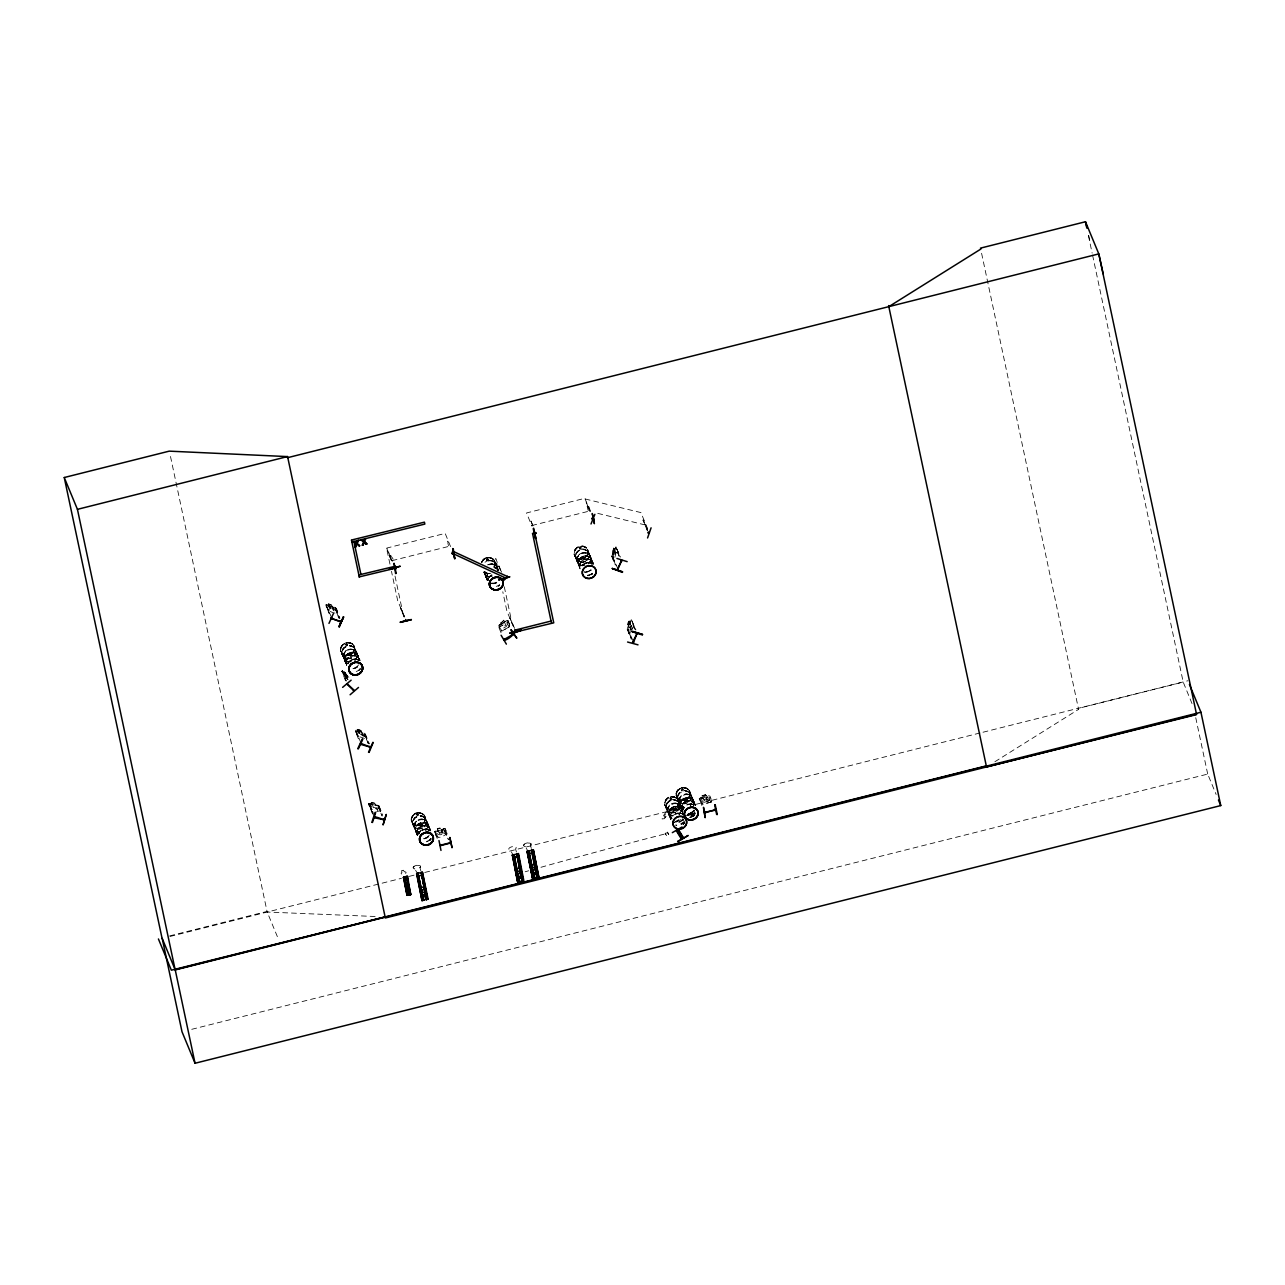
<?xml version="1.0" encoding="UTF-8"?>
<svg xmlns="http://www.w3.org/2000/svg" width="1285" height="1285" viewBox="0 0 1285 1285"><rect width="100%" height="100%" fill="white"/><g stroke="black" fill="none" stroke-linecap="round" stroke-linejoin="round"><path stroke-width="0.75" stroke-dasharray="5 3.75" d="M630.148 629.843L630.292 626.711L632.14 625.458L630.437 625.731L630.63 621.956L629.987 626.068L628.236 627.385L629.843 627.048M613.507 560.726L611.933 554.959L615.917 546.928L619.354 555.216M665.148 833.306L667.782 832.664L668.714 834.495L666.529 835.732L665.212 833.306L666.546 835.684M667.333 832.07L668.088 833.387M668.714 834.495L668.088 833.547M509.037 626.759L509.663 624.687L509.101 626.855L501.68 631.208L500.042 630.228M342.228 653.663C347.882 659.59 358.965 650.612 352.941 644.299C347.303 638.34 336.172 647.319 342.212 653.647M341.794 652.121L343.015 648.813M343.24 655.591L343.657 653.808M345.617 644.588L346.773 643.592M347.127 645.022C348.331 642.998 345.874 646.757 346.002 644.09M344.926 657.085L345.296 662.209C342.147 656.201 350.098 649.584 355.64 653.198L353.937 652.394M345.89 662.016L346.324 660.249M348.572 654.884L348.813 653.776M348.669 654.434L349.263 654.418M350.211 654.932L351.158 653.728M355.543 653.904L355.913 652.234L353.536 656.78M348.058 661.968A7.148 6.377 -22.5 0 1 344.203 652.989A7.148 6.377 -22.5 0 1 354.805 650.338A7.148 6.377 -22.5 0 1 354.965 660.233L357.037 657.31L357.31 653.872M356.989 657.374L357.407 655.591M358.387 660.538L358.595 657.004M412.951 820.472C411.2 824.552 414.878 829.114 419.167 828.857M417.368 815.718L416.581 814.208L417.4 815.349M413.979 825.725L416.42 821.083M418.01 814.722L417.497 815.156M418.075 814.883L416.742 814.031M415.344 829.066L415.665 827.219M418.332 815.204L418.316 814.208M430.427 830.158A7.051 6.28 -22.5 0 0 421.416 825.982A7.148 6.377 -22.5 0 0 417.352 835.379L417.015 830.463L419.087 827.508M416.661 832.166L417.063 830.383M418.91 824.488L419.97 824.087M419.81 824.504L419.183 824.874M420.58 825.131L420.87 823.926L422.363 823.926M420.516 824.585L422.171 824.793M421.095 825.179L420.854 824.328M424.275 826.914L426.716 822.255M427.728 827.524L427.455 822.4L424.901 819.942M486.646 559.264L486.967 560.115M488.027 559.409L486.597 559.778M485.248 573.913L485.553 572.082M486.533 559.601L487.256 560.565L488.316 559.505M429.062 830.528L429.431 828.841L429.126 830.672A7.068 6.296 -22.5 0 0 421.143 822.898A7.068 6.296 -22.5 0 0 417.191 833.66M486.533 577.013L487.77 573.704A7.148 6.377 -22.5 0 0 487.256 580.226L486.646 578.764M487.979 580.483L488.396 578.7A7.051 6.28 -22.5 0 0 488.027 580.258M494.902 565.609L494.066 567.183C499.993 558.589 484.188 553.16 481.522 562.3L482.373 560.742M575.294 555.65L577.736 551.008A7.148 6.377 -22.5 0 1 589.269 553.835A7.148 6.377 -22.5 0 1 580.049 561.85A7.148 6.377 -22.5 0 1 577.736 551.024M576.74 559.136L577.158 557.353M580.418 548.502C581.993 546.494 579.583 550.333 579.423 547.796M579.407 565.561L581.848 560.902M582.667 558.284L581.671 557.883L582.619 557.401M582.362 558.316L582.314 557.401M584.803 557.385L584.033 558.654L583.615 557.529M590.49 560.919C592.257 556.839 588.562 552.293 584.289 552.534M592.208 562.236L591.871 564.067L591.518 558.959M665.887 806.209L666.305 804.426M667.317 809.678L667.734 807.912M671.413 798.836L670.079 798.981M669.983 816.12L672.424 811.461M672.296 808.731L673.308 808.04M676.038 794.082C676.36 785.89 690.639 785.183 690.19 793.985C689.884 802.177 675.589 802.884 676.038 794.082L676.167 795.768M674.256 808.442L673.918 809.1M677.323 797.182L679.765 792.524A7.051 6.28 -22.5 0 1 691.121 795.174A7.051 6.28 -22.5 0 1 682.03 803.093A7.051 6.28 -22.5 0 1 679.749 792.395M677.757 795.399L678.03 800.507L680.584 802.964M674.513 809.132C672.81 809.004 677.388 808.715 674.448 808.169M675.894 808.843L675.107 808.008M679.139 798.965L678.769 800.651L681.211 795.993L680.006 797.359M681.259 789.359L681.885 790.612M681.949 790.082L682.592 788.878M680.456 802.145L679.636 807.992L677.613 810.867M683.106 789.118L681.885 790.484M679.62 807.992L679.363 802.884M683.732 799.35L684.873 799.543L683.925 798.997M685.965 800.089L685.274 799.816M682.785 812.795L682.447 814.626A7.068 6.296 -22.5 0 0 682.737 812.971A7.051 6.28 -22.5 0 1 682.303 814.529M686.64 798.868L686.768 799.88M687.025 799.399L686.945 799.045M691.507 797.182L689.065 801.84M692.535 802.434L692.952 800.651M693.868 805.454L694.237 803.751M627.739 623.996L628.429 625.634C623.916 637.312 632.975 614.166 629.811 622.599C629.538 618.197 626.486 624.349 628.493 625.586L627.883 627.658L629.088 630.549M446.361 835.009C449.67 830.897 439.084 841.097 436.386 835.748M711.023 802.097L711.585 800.186M711.135 802.113L702.686 804.121L700.935 802.868L702.718 804.233L711.135 802.113L711.729 800.266M372.634 814.096L369.02 804.747L372.971 812.136M374.337 816.087L369.984 804.94M378.368 807.06L379.444 806.916L378.368 807.06L382.095 816.055M377.581 805.245L379.043 806.048L368.618 803.719L372.746 813.742M369.502 803.398L371.975 804.089L371.236 802.354L374.594 803.237M372.088 809.727L370.337 807.879L372.056 809.646M372.007 803.992L370.482 804.137L371.686 807.028L377.196 809.325L378.416 808.458L377.228 805.566L375.365 804.651M589.301 510.354L587.984 506.547L590.377 510.241M590.249 510.595L588.932 506.788M647.319 530.753L643.126 520.007L647.544 529.259M380.103 811.429C382.753 809.181 375.927 813.357 373.662 810.112M401.723 874.009A2.506 1.124 -11.3 0 1 402.012 872.37L401.562 870.796M616.029 546.96L614.359 549.771L613.636 548.02L612.335 551.265M618.117 569.384L612.543 556.678L615.483 564.87M618.968 556.084L616.382 548.004L620.462 557.128M612.511 557.674L612.897 556.79M619.322 556.196L616.736 548.117M614.856 557.369L616.366 551.538L615.178 548.647L614.246 549.739M632.83 640.412L627.996 629.505L630.935 637.697M634.421 628.911L631.835 620.832L635.914 629.939M627.963 630.501L628.349 629.618M634.774 629.024L632.188 620.944M630.309 630.196L631.835 624.365L630.63 621.474L629.714 622.55L629.072 621.008M630.598 632.557L633.216 623.948M632.027 629.586L633.248 626.55M329.024 613.347L326.197 605.813L330.1 613.33M326.759 604.592L335.931 608.126C341.007 615.29 334.02 613.571 329.265 610.937L327.643 608.945L329.265 610.937M327.113 606.118L326.037 606.151M328.976 605.46L327.707 605.396L331.08 610.086M335.353 610.439L331.642 604.93L328.382 603.805L329.105 605.54M334.534 607.179L335.931 608.126M338.822 618.165L335.24 608.833L339.738 618.471M358.387 738.843L355.56 731.31L359.463 738.811M356.106 730.073L363.88 732.675L366.964 737.879L366.45 739.036L358.611 736.417L356.989 734.426L358.66 736.321M360.796 742.746L356.475 731.615M358.515 730.924L357.053 730.892L360.442 735.582L364.715 735.936L360.989 730.41L357.744 729.286L358.467 731.036M361.727 731.952L357.696 729.398M368.169 743.662L364.603 734.313L369.084 743.967M365.229 733.719L369.245 743.629M340.894 647.335L341.73 645.761M347.592 645.07L347.576 644.058M343.609 653.888L345.665 650.933M346.275 660.313L348.331 657.374M354.258 650.612L350.66 654.595M486.742 559.891L487.417 558.573M412.453 815.879C407.056 823.428 420.002 829.708 424.195 822.352C429.608 814.802 416.645 808.522 412.453 815.863M412.919 820.553L414.975 817.597M418.364 814.899L417.095 815.573M415.714 827.363C417.159 822.4 424.13 820.858 427.776 824.328M422.476 824.809L421.191 825.468M430.298 830.785A7.051 6.28 -22.5 0 0 418.492 833.74L419.312 832.327M425.48 825.564L426.315 823.958M427.776 827.444L425.721 830.383A7.051 6.28 -22.5 0 0 425.56 820.746A7.051 6.28 -22.5 0 0 415.119 823.364A7.051 6.28 -22.5 0 0 418.91 832.23M579.519 547.635L579.84 549.08M580.113 549L581.125 548.309M577.11 557.433L579.182 554.477M579.246 559.039L578.218 564.147M578.475 560.774C580.033 555.875 586.892 554.124 590.538 557.738M582.812 557.594L581.944 558.268M590.538 560.838L588.482 563.794A7.148 6.377 -22.5 0 0 588.305 553.867A7.148 6.377 -22.5 0 0 577.72 556.534A7.148 6.377 -22.5 0 0 581.559 565.512M666.256 804.506L667.108 802.9M670.433 799.527L671.75 798.387M667.702 807.976L669.758 805.036M669.838 809.598L668.634 812.875L669.389 816.296M673.356 808.715L672.328 808.65M677.532 806.305C682.929 798.756 669.983 792.476 665.791 799.816C660.378 807.382 673.34 813.662 677.532 806.305M680.52 802.29C681.757 798.001 687.443 796.138 691.185 798.226M685.323 799.302L685.515 799.399M681.114 811.397L679.058 814.353A7.148 6.377 -22.5 0 0 678.882 804.426A7.148 6.377 -22.5 0 0 668.296 807.092A7.148 6.377 -22.5 0 0 672.135 816.071M684.102 807.253L683.251 808.859A7.148 6.377 -22.5 0 1 684.166 807.462M692.567 802.37L690.511 805.309M501.054 632.718L498.259 625.988L499.126 624.863L507.88 620.43L510.466 626.952M498.323 626.084L501.423 623.659L500.732 622.02M342.999 648.829L344.235 647.463M345.81 655.639L348.588 653.23L352.17 652.33M351.431 655.093L351.174 653.969M349.777 660.843L347.721 663.799A7.148 6.377 -22.5 0 1 359.704 660.779M359.077 670.16L360.298 668.794A7.148 6.377 -22.5 0 1 359.061 670.144A7.035 6.28 -22.5 0 0 360.282 668.939M486.774 558.927L486.373 560.083M489.216 577.19L490.42 575.841L489.183 577.19A7.148 6.377 -22.5 0 1 491.962 574.813M579.31 547.635L581.013 547.41M579.342 559.2L583.84 556.1A7.019 6.264 -22.5 0 1 591.678 563.938A7.068 6.296 -22.5 0 0 583.904 556.293A7.068 6.296 -22.5 0 0 579.953 567.054L578.748 565.609M583.904 557.272L584.193 558.573M585.109 558.429L583.727 558.782M582.057 565.753L583.278 564.388L582.073 565.753A7.148 6.377 -22.5 0 1 593.22 564.324M587.036 560.308L589.478 555.666L587.55 550.847M416.549 825.773L421.078 822.705A7.003 6.248 -22.5 0 1 428.837 830.335M419.296 832.343L420.516 830.977A7.148 6.377 -22.5 0 0 418.476 833.933M677.275 790.805L678.496 789.456M667.092 802.916L668.312 801.551A7.051 6.28 -22.5 0 1 679.669 804.217A7.051 6.28 -22.5 0 1 670.577 812.12A7.051 6.28 -22.5 0 1 668.296 801.438A7.148 6.377 -22.5 0 1 679.845 804.394A7.148 6.377 -22.5 0 1 670.625 812.409A7.148 6.377 -22.5 0 1 668.328 801.567M669.919 809.743C672.344 806.209 677.95 805.197 681.098 808.313L679.685 807.125M681.355 800.7L684.118 798.29M675.685 808.988L674.529 809.438M683.877 802.434L681.805 805.374L681.436 809.855M687.138 799.961L685.981 800.394M681.725 820.778L682.945 819.412M693.177 811.735L694.398 810.385A7.148 6.377 -22.5 0 1 688.053 813.662A7.035 6.28 -22.5 0 0 694.382 810.53M683.154 824.247L684.391 822.898M506.579 620.623L504.411 621.94L503.8 620.173L500.604 622.036L501.295 623.675L499.977 625.008L501.182 627.899L503.286 628.22L506.29 626.486L507.366 624.333L506.178 621.442L504.507 621.828M691.539 815.573L694.494 812.682M692.422 815.477L695.024 812.795M435.486 830.897L434.571 831.748L443.839 828.809M702.606 797.359L699.217 798.708L701.883 805.518M342.131 670.481L348.861 677.275M345.376 680.44L341.938 671.188L346.324 680.841M347.592 676.038L343.207 670.465L345.456 673.179M342.597 671.83L341.649 671.445M346.147 674.448L345.247 672.665M630.646 620.43L631.481 619.788L635.561 629.827M332.285 608.624L333.714 607.612L331.418 608.014L328.077 605.685L330.904 608.158L329.49 609.267L331.755 608.737L334.116 610.777M347.336 645.182L346.115 645.343M483.594 559.377L485.136 558.332M486.822 559.039L488.396 559.312M351.014 653.904L349.825 654.997M416.999 814.304L417.818 814.192M670.079 797.985L671.75 798.178M994.895 761.732L1078.581 709.352L981.322 252.037M498.853 627.417L508.474 621.892M509.197 626.855L501.68 631.208M685.74 816.248L694.398 811.381M687.539 815.397L694.382 811.461M688.664 815.589L694.639 812.136M694.077 815.22L689.579 817.806L688.985 816.361L694.96 812.907L695.571 814.353M499.528 626.518C497.825 626.63 502.66 629.923 502.499 633.714M507.35 622.052C509.197 620.784 505.904 624.076 509.021 625.956M674.256 822.255L679.074 819.525M687.122 814.963L690.334 813.148L687.475 815.686M674.432 822.561L680.873 818.914M687.298 815.397L690.527 813.437M676.231 822.079L681.05 819.332M675.701 825.837L676.793 825.227M680.825 823.717L684.038 821.902M681.002 824.151L684.214 822.191M681.178 824.456L684.391 822.625M485.361 575.407L485.939 577.19M578.218 563.954L578.796 565.737M680.247 805.486L680.841 807.269M401.964 870.636L402.864 870.363M346.902 645.536L347.657 644.283M574.122 554.269C576.724 564.613 593.766 555.843 586.442 547.844M350.998 655.446L351.769 654.193M416.966 813.871L418.412 814.224M686.64 800.105L685.596 799.752M672.762 808.57L673.115 808.924M368.586 803.832L369.566 803.462M346.034 675.99L344.589 675.444L345.392 675.139L343.159 671.926M392.086 560.645L450.392 545.996M531.765 525.549L590.056 510.9M441.397 829.355L443.405 829.419L444.61 832.327L443.325 834.013L439.984 834.848L437.671 834.061L436.466 831.17L438.057 830.206L437.269 828.632L440.851 827.733L441.494 829.275M434.908 832.696L435.888 832.455L438.201 838.189M444.626 830.255C445.799 829.082 445.638 836.583 448.353 839.25M701.931 795.704L705.529 794.805L706.188 796.459L708.067 796.507L709.272 799.399L707.987 801.085L704.646 801.92L702.333 801.133L701.144 798.242L702.718 797.278L701.931 795.704L705.545 794.917M700.148 797.969C705.834 794.499 710.589 798.033 705.417 794.885M700.55 799.527C698.462 799.463 703.505 801.808 702.863 805.261M709.288 797.326C710.734 796.379 708.678 800.507 711.601 803.077M169.732 935.882L266.943 911.451L278.604 939.608M169.973 936.476L401.418 878.33M409.192 876.37L415.023 874.908M424.757 872.467L683.475 807.478M695.137 804.538L981.081 732.707M983.025 732.225L1187.902 680.761M1192.014 703.57L1183.196 682.062L1078.195 708.437L1078.581 709.352M191.738 1029.317L1207.707 774.084L1216.14 794.467M587.02 506.21C588.514 505.294 586.313 509.181 589.253 511.751M532.857 525.565L530.705 520.361L529.709 520.602L530.769 520.714L532.922 525.918M447.357 541.29C448.834 540.375 446.634 544.262 449.573 546.848M389.853 556.389L389.291 555.586L392.005 561.593M391.025 555.457C388.921 555.425 393.933 557.545 393.258 560.999M500.732 569.576L498.917 566.203L501.632 572.211M404.084 617.025L400.31 607.452L404.277 616.029M400.486 608.351L400.679 607.371M514.626 628.381L509.936 618.069L513.374 625.811M326.824 604.657L325.876 604.898L329.185 613.009M355.351 730.442L358.531 738.506M614.391 554.221L612.784 554.558L614.519 553.241L615.146 549.113L614.985 552.919L616.672 552.63L614.84 553.883M346.388 676.135L347.207 675.926L343.159 671.894M486.887 557.674L488.718 557.433M584.386 557.031L583.245 558.3M580.595 559.039L582.426 558.798M346.484 643.753L347.287 644.283M416.983 812.827L418.814 812.586M417.834 825.645L419.665 825.404M685.821 797.487L689.531 797.583M676.199 806.273C671.878 806.193 668.007 810.385 668.794 814.706M415.537 830.656L417.063 833.692L415.987 832.198M375.124 916.494L267.184 912.045L169.909 453.701M403.153 870.202L404.454 871.776A2.506 1.124 -11.3 0 1 405.642 873.318L405.61 873.174M580.194 547.282L581.173 547.619M582.844 549.064L587.727 550.944L586.217 549.868M585.687 555.859L587.486 556.068M586.956 558.975L590.425 559.81M588.385 562.445L590.201 562.653M581.928 562.252L577.045 560.372L578.555 561.449M487.32 558.718L488.3 559.071M489.987 560.501L493.456 561.352M586.024 572.162L584.225 571.953A7.148 6.377 -22.5 0 0 591.132 570.203M491.432 563.986L493.231 564.195M493.167 583.615L491.352 583.406A7.148 6.377 -22.5 0 0 496.733 582.699M345.874 645.295L346.757 645.022L345.874 644.444M349.343 645.52L354.226 647.399M350.789 649.005L354.258 649.841M353.439 655.43L356.925 656.282M354.885 658.9L356.7 659.109M348.412 658.723L344.942 657.872M684.873 790.58L689.756 792.46L691.442 797.342M686.318 794.066L689.788 794.901M688.985 800.491L690.8 800.7M673.436 799.623L678.303 801.503M690.43 803.96L693.9 804.812M682.142 803.575L683.957 803.784M674.866 803.093L678.335 803.944M677.532 809.518L679.347 809.727M678.978 813.003L680.777 813.212M670.69 812.586A7.148 6.377 -22.5 0 0 679.91 804.571A7.148 6.377 -22.5 0 0 668.393 801.76A7.148 6.377 -22.5 0 0 670.69 812.586L672.505 812.811M420.083 815.654L424.966 817.549L423.456 816.473M421.528 819.139L424.998 819.975M421.592 824.022L422.604 824.36M424.195 825.564L427.664 826.416M425.624 829.05L430.507 830.929A7.148 6.377 -22.5 0 0 422.058 829.949M708.453 795.833L709.995 796.106L711.842 801.021M445.317 828.921L443.791 828.761L445.317 828.921L447.051 833.194M368.907 805.101L369.871 805.293M371.204 802.466L374.722 803.093L377.838 810.883M375.236 804.779L377.549 805.277M372.232 804.506L375.477 805.197M373.421 807.398L376.682 808.088M597.766 513.374L646.13 525.179M642.998 520.345L643.946 520.586M587.855 506.884L588.803 507.125M614.278 549.578L613.748 548.069M615.884 547.057L617.748 551.12M617.908 553.755L617.635 551.088M612.865 552.775L613.636 557.738M611.676 556.534L613.041 552.759L612.286 551.169M614.471 561.24L613.443 560.565M628.895 633.393L630.052 633.971L628.959 633.537M328.478 603.998L331.578 605.026L332.221 606.584M335.096 609.17L336.011 609.476M355.399 731.647L356.314 731.952M364.442 734.651L365.358 734.956M342.276 670.497L346.034 681.082M584.675 557.497L585.382 558.027M590.168 562.637L591.871 563.296M579.888 564.886L581.591 565.529A7.035 6.28 -22.5 0 1 577.897 556.774A7.035 6.28 -22.5 0 1 588.321 554.156A7.035 6.28 -22.5 0 1 588.482 563.906M493.199 564.179L494.902 564.822M496.299 568.163L494.58 567.392A7.003 6.248 -22.5 0 1 498.419 570.363M485.585 572.853L489.055 573.704A7.148 6.377 -22.5 0 1 484.236 571.825L485.698 572.885L484.188 571.825M487.031 576.339L488.718 576.981M349.889 642.661L351.528 643.287M356.668 659.109L358.354 659.751M682.897 789.649L682.383 788.894L683.299 789.633M346.388 661.341L348.09 662A7.035 6.28 -22.5 0 1 344.396 653.23A7.035 6.28 -22.5 0 1 354.821 650.612A7.035 6.28 -22.5 0 1 354.981 660.361M690.768 800.683L692.454 801.342M680.488 802.932L682.174 803.575M669.758 798.644L670.433 799.639M676.633 803.302L679.749 804.972M681.917 806.402L683.62 807.06A7.051 6.28 -22.5 0 1 679.91 798.29A7.051 6.28 -22.5 0 1 690.366 795.672A7.051 6.28 -22.5 0 1 690.527 805.438M679.315 809.727L681.002 810.369M682.447 813.839L680.745 813.196L682.383 813.839A7.148 6.377 -22.5 0 0 675.396 813.919M669.035 811.959L670.722 812.618M414.364 824.793L416.019 825.436M418.83 832.134L415.73 830.447M436.306 835.892L438.105 837.081M586.442 547.828C581.864 543.25 572.805 547.796 574.106 554.253M589.108 556.566L591.566 559.103M590.329 559.778L591.839 560.854M591.759 563.248L593.124 564.26A7.035 6.28 -22.5 0 0 582.073 565.609M578.491 563.842L580.001 564.918M493.36 561.32L496.492 565.352L496.187 568.886A7.148 6.377 -22.5 0 0 484.959 562.653M494.789 564.79L496.299 565.866M485.618 575.294L487.127 576.371M485.875 577.045L488.3 579.439A7.051 6.28 -22.5 0 1 485.73 572.194A7.019 6.264 -22.5 0 0 488.412 579.342M486.967 578.555L488.348 579.583M689.692 794.869L691.202 795.945M691.137 798.097L693.579 800.635M692.358 801.294L693.868 802.37M680.52 805.374L682.03 806.45M680.777 807.125L683.186 809.518A7.068 6.296 -22.5 0 1 684.214 798.467A7.068 6.296 -22.5 0 1 694.173 803.944M681.869 808.618L683.251 809.646M680.905 810.337L682.415 811.413M667.622 810.931L669.132 812.008M669.212 814.465L670.577 815.477M671.798 818.69L669.324 816.152M354.162 649.808L357.294 653.84M355.592 653.037L358.065 655.559M356.812 656.233L358.322 657.31M343.545 656.828L345.055 657.904M344.974 660.313L346.484 661.389M426.347 823.171L429.399 827.267M427.568 826.384L429.078 827.444M414.3 826.962L415.794 828.038M347.592 679.412L343.416 674.368L350.307 682.255M588.98 554.317L589.976 555.634L588.739 552.711M591.646 560.758L593.461 563.81M577.222 560.469L575.359 555.489L575.471 557.144M577.447 562.493L578.668 563.954M689.579 792.363L690.784 793.825M691.009 795.849L692.888 800.828M692.519 799.125L693.611 800.619M693.675 802.274L695.49 805.342M678.255 800.667L679.267 802.001M678.127 801.406L679.331 802.852M680.697 805.47L678.833 800.491M679.556 804.876L681.387 807.944M681.082 808.169L682.158 809.646M494.677 562.284L495.673 563.617L494.42 560.662M496.122 565.769L498.05 570.556M498.709 570.54L494.58 567.376A7.035 6.28 -22.5 0 1 498.435 570.347L497.327 567.617M667.814 811.028L665.935 806.048M669.244 814.497L668.248 813.18L670.706 819.075A7.051 6.28 -22.5 0 1 682.207 811.269M487.754 573.576A7.051 6.28 -22.5 0 0 487.256 579.969L484.59 573.929M354.034 647.303L355.913 652.282M355.479 650.788L356.475 652.105L355.254 649.166M358.146 657.213L359.961 660.281A7.148 6.377 -22.5 0 0 350.805 656.137A7.148 6.377 -22.5 0 0 346.693 665.405M342.742 655.607L343.738 656.924L342.517 655.478M345.167 660.41L343.288 655.43M345.247 662.064L346.324 663.558M423.664 814.465L424.676 815.798M424.789 817.437L426.652 822.416M426.218 820.922L427.214 822.239L425.994 819.3M427.728 824.215L428.804 825.693M428.885 827.347L430.7 830.415A7.148 6.377 -22.5 0 0 421.48 826.094A7.051 6.28 -22.5 0 0 417.368 835.121L414.959 829.275M413.465 825.757L414.461 827.074M414.027 825.564L415.906 830.544M345.874 676.793L343.207 670.465M675.91 824.601L676.569 825.677M531.331 848.453L530.416 845.112A3.775 1.671 -11.3 0 0 529.484 842.88A3.775 1.671 -11.3 0 0 524.328 844.133A3.775 1.671 -11.3 0 0 525.244 846.349L527.701 850.766M516.409 851.971L515.526 848.855A3.775 1.671 -11.3 0 0 514.61 846.622A3.775 1.671 -11.3 0 0 509.454 847.875A3.775 1.671 -11.3 0 0 510.37 850.092L513.647 855.987M420.837 870.828L419.922 867.504A3.775 1.671 -11.3 0 0 418.99 865.271A3.775 1.671 -11.3 0 0 413.834 866.524A3.775 1.671 -11.3 0 0 414.75 868.74L417.207 873.158M647.672 528.906L640.91 512.587L584.82 498.885L590.04 511.478M643.126 520.007L647.447 530.416M612.543 556.678L616.27 565.673M611.724 556.437L615.129 564.758M590.233 511.51L584.852 498.307L526.545 512.956L531.942 526.159M699.345 798.692L701.08 802.932M627.996 629.505L631.722 638.5M627.176 629.264L631.337 639.384M689.306 790.741L690.527 793.648M690.768 794.226L691.972 797.118M692.229 797.696L694.639 803.543M587.277 549.209L588.498 552.116M590.201 556.18L592.61 562.027M592.851 562.605L593.461 564.051A7.148 6.377 -22.5 0 0 584.306 559.682A7.148 6.377 -22.5 0 0 580.194 568.95M676.874 797.214L683.186 812.586M574.845 555.698L576.017 558.622M576.258 559.2L577.463 562.091M577.72 562.669L580.129 568.532A7.035 6.28 -22.5 0 1 584.193 559.393A7.035 6.28 -22.5 0 1 593.172 563.569M682.961 818.69L684.439 822.255M665.421 806.241L666.594 809.181M666.835 809.759L668.039 812.65M500.54 570.572L495.737 558.541L498.227 570.267M495.882 564.147L497.07 567.038M513.518 626.743L506.949 611.307L502.788 591.775M507.88 620.43L510.659 627.257M484.011 572.082L484.606 573.544L483.995 572.098A7.051 6.28 -22.5 0 0 492.155 576.467M484.847 574.122L487.272 579.969M450.569 546.591L445.172 533.404L386.865 548.036L392.198 560.902M392.262 561.24L386.496 547.844L391.058 569.335M389.291 555.586L392.166 562.525M404.454 616.928L397.691 600.609L391.475 571.295M400.31 607.452L403.892 616.125M445.204 828.97L447.919 835.748M444.69 830.608L448.417 839.603M437.286 828.745L437.928 830.287M434.699 831.732L437.141 838.093M437.205 838.446L434.973 833.049L435.888 832.455M424.516 815.814L425.737 818.722M427.439 822.769L429.849 828.632M430.106 829.211L430.684 830.656M353.777 645.68L354.997 648.588M356.684 652.635L359.093 658.482M359.35 659.06L359.945 660.522A7.035 6.28 -22.5 0 0 350.917 656.442A7.035 6.28 -22.5 0 0 346.87 665.566M335.787 608.207L339.899 618.133M335.24 608.833L338.967 617.828M331.193 604.994L329.185 604.336M326.037 604.85L331.434 617.266M412.083 822.288L413.256 825.211M413.513 825.789L414.702 828.696M341.328 652.154L342.517 655.077M342.774 655.655L343.946 658.562M344.203 659.125L346.613 664.987A7.035 6.28 -22.5 0 1 350.676 655.848A7.035 6.28 -22.5 0 1 359.671 660.024M346.404 674.866L347.592 677.757L344.171 672.665M364.603 734.313L368.329 743.324M360.539 730.49L358.531 729.816M378.963 805.936L382.416 814.112M378.93 806.048L382.304 814.465M378.481 806.707L382.207 815.718M374.144 803.27L372.056 802.82M371.365 802.434L374.561 810.128M368.747 803.767L370.449 807.896M693.547 800.475L694.302 803.896M682.094 809.518L682.737 811.221A7.051 6.28 -22.5 0 0 671.926 807.879A7.051 6.28 -22.5 0 0 671.846 818.497A7.068 6.296 -22.5 0 1 671.959 807.976A7.068 6.296 -22.5 0 1 682.624 811.317M681.548 808.843L682.126 810.417M579.519 567.311L580.097 568.886A7.148 6.377 -22.5 0 1 584.241 559.505A7.148 6.377 -22.5 0 1 593.365 563.746M576.853 560.886L577.431 562.461M670.111 817.87L670.69 819.445L670.031 815.959M483.995 572.339L484.574 573.913M358.001 655.414L358.644 657.133M416.774 833.917L417.352 835.475M414.107 827.476L414.686 829.05M346.597 665.357L345.954 661.855M1088.668 235.38L1090.258 242.656M1195.741 717.705L1207.707 774.084M1088.395 235.46L1092.138 253.097M1092.555 255.056L1183.196 682.062M504.282 586.779L512.169 623.9M395.025 576.082L402.912 613.202M510.306 617.973L510.498 618.872M499.303 566.107L499.479 567.006M530.416 845.112L530.448 845.321A3.775 1.671 -11.3 0 0 529.532 843.088A3.775 1.671 -11.3 0 0 524.36 844.341A3.775 1.671 -11.3 0 0 525.292 846.558L525.244 846.349M419.922 867.504L419.954 867.712A3.775 1.671 -11.3 0 0 419.038 865.48A3.775 1.671 -11.3 0 0 413.866 866.716A3.775 1.671 -11.3 0 0 414.798 868.949L414.75 868.74M681.484 806.916L681.548 808.811M667.493 811.188L667.397 809.518L668.023 813.019L672.167 816.087A7.051 6.28 -22.5 0 1 668.457 807.333A7.051 6.28 -22.5 0 1 678.914 804.699A7.051 6.28 -22.5 0 1 679.074 814.465M590.747 557.642L590.859 559.296M579.455 565.4L579.503 567.279M576.788 558.975L576.853 560.854M497.889 569.094L498.002 570.749A7.051 6.28 -22.5 0 0 488.059 565.352M486.71 578.507L486.613 576.853L486.646 578.732M485.184 573.769L485.361 575.6M429.335 827.138L429.511 828.97M416.693 832.005L416.806 833.66M415.296 828.921L415.457 830.753M412.597 822.095L412.694 823.749M341.842 651.961L341.906 653.84M525.147 871.776A1823.19 602.954 -11.2 0 1 528.665 870.764M540.969 867.279A1823.19 602.954 -11.2 0 1 665.405 833.853M358.194 660.426A7.019 6.264 -22.5 0 0 350.355 652.684A7.019 6.264 -22.5 0 0 346.436 663.365A7.068 6.296 -22.5 0 1 350.339 652.619A7.068 6.296 -22.5 0 1 358.162 660.281A7.068 6.296 -22.5 0 0 350.339 652.619A7.019 6.264 -22.5 0 0 346.34 663.156A7.068 6.296 -22.5 0 1 350.291 652.491A7.019 6.264 -22.5 0 1 358.097 660.201M351.608 661.759A7.148 6.377 -22.5 0 1 343.336 654.997A7.148 6.377 -22.5 0 1 353.712 649.6A7.148 6.377 -22.5 0 1 354.885 660.056M357.632 666.674A7.148 6.377 -22.5 0 1 352.524 668.602M357.648 666.803A7.035 6.28 -22.5 0 1 352.604 668.714M358.595 664.875A7.035 6.28 -22.5 0 1 352.363 668.12M347.817 663.976A7.148 6.377 -22.5 0 1 358.419 659.944M360.218 668.602A7.148 6.377 -22.5 0 1 355.72 671.669M350.018 661.309A7.035 6.28 -22.5 0 1 358.435 660.233M683.299 809.454A7.051 6.28 -22.5 0 1 681.13 801.23A7.051 6.28 -22.5 0 1 690.029 797.84A7.051 6.28 -22.5 0 1 693.755 805.486M683.235 809.197A7.003 6.248 -22.5 0 1 681.082 801.021A7.003 6.248 -22.5 0 1 689.916 797.664A7.003 6.248 -22.5 0 1 693.627 805.245M683.459 806.546A7.035 6.28 -22.5 0 1 679.685 797.712A7.035 6.28 -22.5 0 1 690.109 795.094A7.035 6.28 -22.5 0 1 690.27 804.844M683.508 806.851A7.148 6.377 -22.5 0 1 679.669 797.873A7.148 6.377 -22.5 0 1 690.27 795.206A7.148 6.377 -22.5 0 1 690.43 805.117M694.221 804.121A7.035 6.28 -22.5 0 0 684.295 798.676A7.035 6.28 -22.5 0 0 683.427 809.743A7.003 6.248 -22.5 0 1 684.311 798.692A7.003 6.248 -22.5 0 1 694.205 804.121M682.223 810.466A7.148 6.377 -22.5 0 1 686.335 801.197A7.148 6.377 -22.5 0 1 695.474 805.438M695.571 813.421A7.035 6.28 -22.5 0 1 689.338 816.666M682.929 810.321A7.035 6.28 -22.5 0 1 684.102 807.125M686.816 804.763A7.035 6.28 -22.5 0 1 693.723 804.715M682.415 810.626A7.035 6.28 -22.5 0 1 685.612 801.872A7.035 6.28 -22.5 0 1 694.88 804.137M694.318 810.192A7.148 6.377 -22.5 0 1 687.973 813.485M683.154 811.622A7.148 6.377 -22.5 0 1 685.419 801.406A7.051 6.28 -22.5 0 1 695.217 805.085M695.394 805.261A7.148 6.377 -22.5 0 0 685.419 801.406A7.051 6.28 -22.5 0 0 683.154 811.365M694.157 809.952A7.051 6.28 -22.5 0 1 687.909 813.196M694.623 815.332A7.035 6.28 -22.5 0 1 689.579 817.244M683.54 809.261A7.035 6.28 -22.5 0 1 684.343 807.703M688.776 804.699A7.035 6.28 -22.5 0 1 692.358 804.667M694.607 815.204A7.148 6.377 -22.5 0 1 689.499 817.148M686.929 805.053A7.148 6.377 -22.5 0 1 693.948 805.004M671.782 818.352A7.068 6.296 -22.5 0 1 669.613 810.112A7.003 6.248 -22.5 0 1 678.464 806.691A7.068 6.296 -22.5 0 1 682.255 814.385A7.003 6.248 -22.5 0 0 678.464 806.691A7.068 6.296 -22.5 0 0 669.613 810.112A7.003 6.248 -22.5 0 0 671.782 818.24M673.79 815.782A7.035 6.28 -22.5 0 1 667.734 807.799A7.035 6.28 -22.5 0 1 678.175 803.832A7.035 6.28 -22.5 0 1 678.817 813.871M682.753 813.148A7.003 6.248 -22.5 0 1 682.383 814.802M671.991 818.754A7.003 6.248 -22.5 0 1 672.071 808.201A7.003 6.248 -22.5 0 1 682.64 811.51M682.929 819.557A7.035 6.28 -22.5 0 1 676.697 822.802M670.963 819.653A7.035 6.28 -22.5 0 1 682.431 811.847M682.704 818.979A7.051 6.28 -22.5 0 1 676.456 822.239M684.375 823.042A7.051 6.28 -22.5 0 1 683.17 824.376M675.605 814.369A7.051 6.28 -22.5 0 1 682.528 814.321M684.118 822.448A7.035 6.28 -22.5 0 1 682.929 823.781M673.854 814.835A7.035 6.28 -22.5 0 1 682.271 813.742M684.295 822.705A7.148 6.377 -22.5 0 1 683.074 824.054M488.814 577.077A7.051 6.28 -22.5 0 1 484.268 572.58M487.85 564.902A7.148 6.377 -22.5 0 1 497.954 570.428M488.621 576.772A7.148 6.377 -22.5 0 1 484.011 572.227M498.532 570.54A7.051 6.28 -22.5 0 0 494.564 567.585A7.019 6.264 -22.5 0 1 498.516 570.54A7.068 6.296 -22.5 0 0 497.6 569.351M481.795 562.605A7.019 6.264 -22.5 0 1 491.416 558.284A7.019 6.264 -22.5 0 1 494.05 567.344M481.666 562.3A7.019 6.264 -22.5 0 1 491.288 557.995A7.019 6.264 -22.5 0 1 493.922 567.038A7.068 6.296 -22.5 0 0 491.32 557.963A7.068 6.296 -22.5 0 0 481.634 562.3A7.068 6.296 -22.5 0 1 491.368 558.076A7.068 6.296 -22.5 0 1 494.002 567.183M487.818 564.774A7.051 6.28 -22.5 0 1 497.664 568.58M495.962 568.42A7.051 6.28 -22.5 0 0 484.863 562.332A7.148 6.377 -22.5 0 1 496.138 568.645M487.127 573.014A7.051 6.28 -22.5 0 1 484.156 571.391M490.822 573.271A7.148 6.377 -22.5 0 1 484.156 571.648M499.64 584.948A7.148 6.377 -22.5 0 1 498.098 585.992M488.011 580.451A7.148 6.377 -22.5 0 1 488.38 578.78M488.445 579.503A7.068 6.296 -22.5 0 1 485.778 572.323M494.629 567.713A7.068 6.296 -22.5 0 1 496.251 568.339M488.557 579.647A7.003 6.248 -22.5 0 1 485.907 572.516M494.677 567.938A7.003 6.248 -22.5 0 1 496.299 568.564M497.632 569.56A7.003 6.248 -22.5 0 1 498.628 570.877M487.336 580.402A7.148 6.377 -22.5 0 1 487.834 573.913M499.496 584.691A7.051 6.28 -22.5 0 1 496.251 586.362M489.2 577.045A7.051 6.28 -22.5 0 1 491.914 574.684M496.781 582.828A7.051 6.28 -22.5 0 1 491.464 583.502M487.497 580.563A7.051 6.28 -22.5 0 1 489.2 572.821M496.669 582.523A7.148 6.377 -22.5 0 1 491.288 583.213M496.54 582.234A7.051 6.28 -22.5 0 1 491.223 582.924M499.736 585.269A7.051 6.28 -22.5 0 1 498.211 586.297M490.645 576.29A7.051 6.28 -22.5 0 1 492.155 575.262M591.678 563.826A7.068 6.296 -22.5 0 0 583.792 556.036A7.068 6.296 -22.5 0 0 579.84 566.797A7.019 6.264 -22.5 0 1 583.856 556.196A7.019 6.264 -22.5 0 1 591.694 563.954M585.125 565.304A7.148 6.377 -22.5 0 1 576.837 558.541A7.148 6.377 -22.5 0 1 587.213 553.128A7.148 6.377 -22.5 0 1 588.401 563.601M579.937 566.91A7.019 6.264 -22.5 0 1 583.856 556.212M591.068 570.026A7.148 6.377 -22.5 0 1 584.145 571.761M590.907 569.753A7.035 6.28 -22.5 0 1 585.864 571.664M592.578 573.817A7.035 6.28 -22.5 0 1 591.068 574.845M583.518 564.854A7.035 6.28 -22.5 0 1 591.935 563.778M592.578 573.688A7.148 6.377 -22.5 0 1 591.036 574.732M582.137 565.93A7.148 6.377 -22.5 0 1 591.919 563.472M592.497 573.495A7.148 6.377 -22.5 0 1 587.39 575.439M592.337 573.222A7.035 6.28 -22.5 0 1 587.309 575.134M417.143 833.515A7.051 6.28 -22.5 0 1 421.095 822.785A7.051 6.28 -22.5 0 1 428.965 830.56M417.095 833.274A7.003 6.248 -22.5 0 1 421.014 822.609M420.452 831.845A7.051 6.28 -22.5 0 1 414.38 823.846A7.051 6.28 -22.5 0 1 424.837 819.862A7.051 6.28 -22.5 0 1 425.496 829.933M418.717 831.925A7.148 6.377 -22.5 0 1 414.878 822.946A7.148 6.377 -22.5 0 1 425.463 820.296A7.148 6.377 -22.5 0 1 425.64 830.19M417.304 833.788A7.003 6.248 -22.5 0 1 421.223 823.123A7.003 6.248 -22.5 0 1 429.045 830.849M428.387 836.937A7.051 6.28 -22.5 0 1 421.576 838.655M417.609 835.7A7.051 6.28 -22.5 0 1 421.657 826.56A7.051 6.28 -22.5 0 1 430.668 830.736M428.307 836.631A7.148 6.377 -22.5 0 1 423.183 838.575M429.351 835.025A7.051 6.28 -22.5 0 1 423.102 838.27M431.021 839.073A7.035 6.28 -22.5 0 1 429.816 840.406M418.749 834.334A7.035 6.28 -22.5 0 1 419.552 832.792M422.267 830.431A7.035 6.28 -22.5 0 1 429.174 830.367M418.557 834.11A7.148 6.377 -22.5 0 1 420.597 831.186M422.139 830.142A7.148 6.377 -22.5 0 1 429.158 830.078M430.957 838.752A7.148 6.377 -22.5 0 1 429.736 840.101M428.21 841.145A7.148 6.377 -22.5 0 1 426.459 841.804M430.796 838.495A7.051 6.28 -22.5 0 1 426.363 841.514M444.578 833.21L440.851 832.552L438.378 834.832L439.952 832.391L436.964 831.266L440.514 831.877L442.972 829.676L441.446 832.038L444.578 833.21M709.256 800.282L705.529 799.623L703.04 801.904L704.614 799.479L701.626 798.338L705.176 798.949L707.633 796.764L706.108 799.109L709.256 800.282M364.619 736.642L361.101 734.217L358.836 734.763L360.25 733.639L357.439 731.165L360.764 733.51L363.012 733.028L361.631 734.104L364.619 736.642M681.436 809.807L681.066 811.461L681.5 809.695M613.475 548.968L612.849 551.41L613.475 548.968M614.471 550.253L613.138 553.241L614.342 556.132L615.66 553.144L614.471 550.253M628.943 621.795L628.301 624.237L628.943 621.795M629.923 623.08L628.606 626.068L629.795 628.959L631.112 625.972L629.923 623.08M665.967 816.65L664.361 818.706L662 818.898L663.365 818.127A9.493 4.257 -31.3 0 1 669.967 809.486A9.493 4.257 -31.3 0 1 679.861 808.779L681.227 808.008L679.492 810.128L677.002 810.401L678.368 809.63A7.935 3.55 -31.3 0 0 670.111 810.225A7.935 3.55 -31.3 0 0 664.602 817.437L665.967 816.65M431.053 838.928L429.816 840.294A7.148 6.377 -22.5 0 0 431.037 838.928M503.286 620.864L501.584 622.486L503.286 620.864M504.571 622.358L501.584 624.092L502.772 626.984L505.776 625.249L504.571 622.358M440.273 828.215L438.121 828.761L440.273 828.215M441.622 829.869L438.265 830.72L439.47 833.612L442.811 832.776L441.622 829.869M704.935 795.286L702.783 795.833L704.935 795.286M706.284 796.957L702.927 797.792L704.132 800.683L707.473 799.848L706.284 796.957M332.494 606.986L329.378 605.958L330.582 608.849L333.682 609.893L332.494 606.986M361.84 732.482L358.724 731.438L359.928 734.329L363.045 735.373L361.84 732.482M342.501 655.43L341.922 653.872L342.485 655.446M345.328 655.254A7.068 6.296 -22.5 0 0 354.435 647.319A7.068 6.296 -22.5 0 0 343.047 644.54A7.068 6.296 -22.5 0 0 345.328 655.254A7.019 6.264 -22.5 0 0 354.339 647.206A7.019 6.264 -22.5 0 0 343.031 644.444A7.019 6.264 -22.5 0 0 345.296 655.093M345.408 655.398A7.035 6.28 -22.5 0 0 354.483 647.495A7.035 6.28 -22.5 0 0 343.143 644.733A7.035 6.28 -22.5 0 0 345.408 655.398A7.019 6.264 -22.5 0 0 354.467 647.511A7.019 6.264 -22.5 0 0 343.159 644.749A7.019 6.264 -22.5 0 0 345.408 655.398M346.613 658.498A7.148 6.377 -22.5 0 0 355.833 650.467A7.148 6.377 -22.5 0 0 344.316 647.656A7.148 6.377 -22.5 0 0 346.613 658.498M346.725 658.595A7.035 6.28 -22.5 0 0 355.8 650.708A7.035 6.28 -22.5 0 0 344.46 647.929A7.035 6.28 -22.5 0 0 346.725 658.595M346.484 658.016A7.035 6.28 -22.5 0 0 355.56 650.114A7.035 6.28 -22.5 0 0 344.219 647.351A7.035 6.28 -22.5 0 0 346.484 658.016M350.468 652.957A7.035 6.28 -22.5 0 0 346.548 663.67A7.019 6.264 -22.5 0 1 350.484 652.973A7.035 6.28 -22.5 0 1 358.322 660.715A7.019 6.264 -22.5 0 0 350.484 652.973M680.809 800.169A7.051 6.28 -22.5 0 0 689.9 792.251A7.051 6.28 -22.5 0 0 678.544 789.488A7.051 6.28 -22.5 0 0 680.809 800.169A7.051 6.28 -22.5 0 0 689.916 792.267A7.051 6.28 -22.5 0 0 678.544 789.504A7.051 6.28 -22.5 0 0 680.825 800.186A7.019 6.264 -22.5 0 0 689.884 792.267A7.019 6.264 -22.5 0 0 678.56 789.504A7.019 6.264 -22.5 0 0 680.825 800.153M680.857 800.298A7.068 6.296 -22.5 0 0 689.965 792.379A7.068 6.296 -22.5 0 0 678.592 789.6A7.068 6.296 -22.5 0 0 680.857 800.298M680.954 800.426A7.003 6.248 -22.5 0 0 689.997 792.572A7.003 6.248 -22.5 0 0 678.705 789.809A7.003 6.248 -22.5 0 0 680.954 800.426M682.271 803.655A7.035 6.28 -22.5 0 0 691.346 795.768A7.035 6.28 -22.5 0 0 680.006 792.99A7.035 6.28 -22.5 0 0 682.271 803.655M669.356 809.213A7.051 6.28 -22.5 0 0 678.448 801.294A7.051 6.28 -22.5 0 0 667.092 798.515A7.051 6.28 -22.5 0 0 669.356 809.213A7.019 6.264 -22.5 0 0 678.432 801.31A7.019 6.264 -22.5 0 0 667.108 798.547A7.019 6.264 -22.5 0 0 669.373 809.181M669.485 809.486A7.035 6.28 -22.5 0 0 678.56 801.599A7.035 6.28 -22.5 0 0 667.22 798.82A7.035 6.28 -22.5 0 0 669.485 809.486A7.003 6.248 -22.5 0 0 678.544 801.599A7.003 6.248 -22.5 0 0 667.252 798.852A7.003 6.248 -22.5 0 0 669.501 809.47M670.818 812.698A7.035 6.28 -22.5 0 0 679.893 804.796A7.035 6.28 -22.5 0 0 668.553 802.033A7.035 6.28 -22.5 0 0 670.818 812.698M485.666 571.986A7.035 6.28 -22.5 0 0 488.316 579.149A7.003 6.248 -22.5 0 1 485.682 572.002M578.828 558.782A7.068 6.296 -22.5 0 0 587.936 550.847A7.068 6.296 -22.5 0 0 576.547 548.069A7.068 6.296 -22.5 0 0 578.828 558.782M578.796 558.638A7.019 6.264 -22.5 0 0 587.855 550.751A7.019 6.264 -22.5 0 0 576.531 547.988A7.019 6.264 -22.5 0 0 578.796 558.638M578.909 558.943A7.035 6.28 -22.5 0 0 587.984 551.04A7.035 6.28 -22.5 0 0 576.644 548.277A7.035 6.28 -22.5 0 0 578.909 558.943A7.019 6.264 -22.5 0 0 587.968 551.056A7.019 6.264 -22.5 0 0 576.66 548.293A7.019 6.264 -22.5 0 0 578.925 558.927M580.113 562.027A7.148 6.377 -22.5 0 0 589.333 554.012A7.148 6.377 -22.5 0 0 577.816 551.201A7.148 6.377 -22.5 0 0 580.113 562.027M580.242 562.139A7.035 6.28 -22.5 0 0 589.317 554.237A7.035 6.28 -22.5 0 0 577.977 551.474A7.035 6.28 -22.5 0 0 580.242 562.139M587.55 575.728A7.035 6.28 -22.5 0 0 589.365 575.487A7.148 6.377 -22.5 0 1 587.454 575.632M416.019 825.243A7.051 6.28 -22.5 0 0 425.11 817.34A7.051 6.28 -22.5 0 0 413.754 814.562A7.051 6.28 -22.5 0 0 416.019 825.243M416.163 825.516A7.003 6.248 -22.5 0 0 425.19 817.645A7.019 6.264 -22.5 0 0 413.899 814.883A7.019 6.264 -22.5 0 0 416.163 825.532A7.019 6.264 -22.5 0 0 425.207 817.645A7.003 6.248 -22.5 0 0 413.899 814.883A7.003 6.248 -22.5 0 0 416.163 825.516M417.352 828.632A7.148 6.377 -22.5 0 0 426.572 820.617A7.148 6.377 -22.5 0 0 415.055 817.79A7.148 6.377 -22.5 0 0 417.352 828.632M417.464 828.745A7.051 6.28 -22.5 0 0 426.572 820.842A7.051 6.28 -22.5 0 0 415.2 818.063A7.051 6.28 -22.5 0 0 417.464 828.745M417.223 828.166A7.051 6.28 -22.5 0 0 426.331 820.248A7.051 6.28 -22.5 0 0 414.959 817.485A7.051 6.28 -22.5 0 0 417.223 828.166"/><path stroke-width="1.5" d="M503.752 639.673L513.55 634.099M504.395 638.629L504.876 639.561L504.7 638.725M513.743 634.453L513.101 633.666M504.732 579.487L504.298 578.138M346.902 684.15L353.809 690.623M617.298 570.026L617.699 569.207M618.181 569.528L617.683 570.379L617.121 569.56M622.036 560.662L621.153 561.593L621.442 560.051M637.103 633.328L633.2 643.191L633.473 641.777M503.704 639.014C503.816 643.014 514.193 634.694 513.358 633.634M633.585 642.259L632.589 642.628M622.502 571.745L612.254 568.468L622.39 572.387M627.578 642.034L638.019 644.845M506.37 644.138L501.102 635.256M680.616 834.286L679.492 834.8M371.879 822.368L375.156 812.329M374.931 816.955L375.172 817.244M383.653 818.77C385.645 821.581 378.641 816.73 373.935 816.858M383.075 824.713L386.271 814.433L383.155 824.697M449.734 842.269L449.846 843.265L450.858 842.526M450.746 842.125L450.81 843.088L450.505 842.077M395.137 568.323L396.23 568.532L395.925 567.52M395.218 568.661L396.23 567.697M453.669 553.626L452.657 554.317L452.384 553.433M534.817 533.227C536.648 532.135 535.636 534.785 534.624 532.777M536.086 533.339L535.733 532.504L535.01 533.548M593.413 518.883L592.915 518.032M594.891 514.321L591.004 523.991M592.979 519.509L594.088 519.252M648.234 532.986L649.037 532.247M651.093 527.814L647.56 537.981M360.924 574.443L353.921 541.467L356.78 543.314L357.632 540.6L358.611 540.648M355.993 546.51L355.238 546.992L356.941 544.117L359.607 545.611L358.884 546.077M356.106 546.784L356.941 544.117M364.715 538.817C363.189 544.663 363.928 538.078 365.711 538.865M363.093 544.728L362.322 545.226L364.04 542.334L365.984 544.294C369.309 543.86 359.961 539.074 366.819 544.085M363.205 545.001L364.04 542.334M355.238 546.992L356.459 543.94L353.953 541.531M362.322 545.226L363.559 542.158L361.053 539.748L363.864 541.531M358.515 540.375L357.262 543.491L359.72 545.868M364.458 541.965L365.599 538.608M621.587 560.613L617.137 569.801M627.16 561.641L616.896 558.429M632.188 631.61L642.645 634.453L632.381 631.24M328.976 623.402L333.377 613.636M340.22 621.073L340.364 621.908L340.429 620.912M339.047 626.518L343.561 616.832L339.272 626.807M339.16 626.791L343.577 616.832L339.128 626.566M357.76 748.689L362.322 738.987M369.743 747.34L369.775 746.392M373.148 742.601L369.052 752.432M368.506 752.271L372.907 742.312M441.092 844.695L441.06 845.016M705.577 811.67L705.642 812.056M396.294 568.436L395.33 568.645M452.529 554.269L452.465 553.305M593.301 518.899L592.337 518.674M507.334 576.162L506.402 578.362L451.967 553.112L452.898 550.912M679.235 834.142L679.813 834.864M680.44 834.383L679.122 834.19M504.105 578.844L504.7 579.599L504.555 578.732M592.787 518.995L593.702 519.285M342.613 687.363L351.142 680.167M353.455 689.724L353.15 689.981M676.135 830.447L681.419 839.057M681.773 838.591L676.569 829.917M403.699 877.286L407.056 895.356L403.41 877.43L407.634 876.418L410.461 894.537L406.654 876.595L407.618 876.434M403.426 877.43L404.695 877.109L408.18 895.067L407.088 895.34M421.946 900.657L422.797 900.448L417.432 873.575L416.581 873.784L422.026 900.657L416.902 873.591L422.412 872.194L428.146 899.195M423.857 900.191L423.038 900.399L417.994 873.238L423.841 900.207M421.335 872.451L426.379 899.629L421.335 872.451L427.182 899.42L426.347 899.612M408.261 895.051L404.116 877.253M423.359 900.11L417.786 873.511M512.281 855.135L518.53 853.626L523.814 880.546L517.566 882.008L512.329 855.119M513.261 854.878L514.112 854.67L519.461 881.558L518.626 881.751L513.406 854.862M516.698 854.091L522.802 880.771L521.967 880.964L516.747 854.075M517.662 853.834L523.027 880.707L518.112 853.626M527.107 851.409L532.536 878.265L527.075 851.393L533.404 849.899L538.752 876.788L533.339 849.931M531.476 850.365L532.343 850.14L537.692 877.045L536.841 877.237L531.476 850.365L532.311 850.172M522.112 880.948L517.052 853.883M532.44 878.265L538.704 876.804M533.5 878.008L534.367 877.8L528.488 850.847L533.532 878.024L528.231 851.136M537.58 877.061L531.621 850.333M532.986 849.899L538.19 876.498M331.321 618.374L341.376 621.731M714.588 809.791L714.46 810.305M452.673 554.269L453.364 553.192M374.24 817.34L375.268 817.485M384.504 819.894L374.015 817.662M888.818 306.649L980.873 249.049L980.487 248.133L1085.488 221.743L1098.803 253.9L1103.205 273.882M511.012 629.939L516.827 638.243L511.125 629.827M672.328 832.648L682.062 826.962M677.613 841.322C687.25 836.487 695.394 830.817 677.854 841.723M341.184 622.101L330.968 618.262M370.53 747.581L370.482 746.633M438.988 840.551L440.98 850.429M703.489 807.622L705.16 817.678L703.554 807.365M395.587 573.576L394.061 563.28L396.198 573.447M533.677 528.215L535.877 538.367M533.243 528.569L535.299 538.463M441.076 845.466L440.787 844.518M403.474 877.43L404.679 877.125M421.319 872.563L426.732 899.404M422.428 872.274L427.552 899.339M407.923 895.051L404.614 877.141M517.694 881.992L512.538 854.846L517.903 881.719M514.048 854.702L518.722 881.751M527.412 851.216L532.713 877.816M528.97 850.943L534.287 877.848L528.585 850.927M422.283 900.464L416.918 873.495M517.887 881.815L512.635 854.927M518.963 881.574L513.598 854.589M532.777 878.089L527.412 851.104M538.254 876.788L532.906 849.819L537.949 876.98M705.738 812.554L705.449 811.59M715.167 809.148L715.472 810.16L715.295 809.229M715.472 810.16L704.549 812.281M453.541 554.124L453.236 553.112M677.837 829.467L683.154 838.077M678.255 829.243L683.572 837.884M682.977 837.9L677.773 829.564M64.25 477.522L169.234 451.147L287.406 456.593L287.647 457.669L1098.803 253.9L1196.512 714.203L385.339 917.988L287.567 456.56L77.437 509.342L64.25 477.522L161.958 937.841L175.242 969.918L195.047 1063.257L1220.75 805.583L1200.945 712.243L1189.428 684.455M351.383 540.069L424.419 522.16L424.837 524.087L351.801 541.997M366.707 543.828L365.984 544.294M359.206 576.901L395.796 568.131L395.394 566.219L358.788 574.973M532.456 533.387L534.753 533.259L553.755 622.839L515.028 632.14M514.626 630.212L551.056 621.057M450.826 842.607L440.129 845.289L441.14 844.968M450.89 842.944L440.337 845.707L440.016 844.711M451.983 847.425L449.878 837.531M715.199 804.731L717.271 814.594M715.36 809.614L704.999 812.795L704.694 811.783M986.286 765.876L175.129 969.661L77.437 509.342M175.242 969.918L1200.945 712.243M385.114 916.912L171.355 970.191L158.424 938.966M1196.576 714.588L986.527 766.968L888.594 305.573M452.834 548.775L454.713 558.75L453.236 548.663M400.037 566.155L389.194 569.384M389.162 569.255L400.037 566.396M452.561 553.899L453.428 553.626M394.367 568.548L395.089 569.094L394.672 567.536M594.393 523.654L592.257 513.486L594.345 523.397M509.663 576.756L498.837 579.985M498.725 579.728L509.663 576.997M400.342 622.149L411.296 619.499M400.438 622.39L411.393 619.659L400.342 622.085M520.923 630.1C501.07 633.746 512.217 635.031 520.923 630.084M404.245 878.892L407.329 878.137M404.004 879.068L407.666 878.185M417.464 876.241L422.942 874.924M527.974 853.85L533.452 852.533M513.084 857.593L518.562 856.276M405.562 886.875L409.176 885.879M405.931 888.69L409.529 887.694M406.253 890.296L409.867 889.316M419.81 887.951L425.207 886.457M406.622 892.127L410.22 891.131M535.781 864.243L530.223 865.399M427.76 899.05L422.219 900.207M592.144 518.208L592.449 519.22L592.048 518.337M535.026 533.644L534.833 532.616M714.733 804.812L716.644 814.497M407.12 876.563L409.931 894.649L411.168 894.376L407.216 895.147L410.879 894.28L409.931 894.649L406.59 876.531L410.734 894.472M649.037 533.211L648.218 532.954M504.282 579.776L503.929 578.234M649.294 532.841L648.154 532.135M593.204 519.14L594.152 519.381M370.739 747.227L360.732 743.372M360.475 743.405L360.683 744.368L370.257 747.115M515.333 630.116L515.558 630.887M405.707 619.499L405.931 620.286M453.059 551.313L507.495 576.563M454.778 558.67L452.673 548.583M347.287 683.829L354.114 690.222M358.515 687.443L350.098 694.767M1218.453 800.025L1220.75 805.583M621.812 560.164L617.635 569.721M642.404 634.983L632.14 631.658M612.254 568.452L622.566 571.97M637.264 632.975L632.573 642.388M551.474 622.984L532.616 533.789M514.964 630.212L515.285 631.658L515.671 630.646M512.426 634.051L512.908 634.983L512.329 634.388M536.247 866.797L530.769 868.114M536.745 869.222L531.267 870.539M537.291 871.953L531.813 873.27M537.644 873.768L532.167 875.085M520.827 867.809L515.349 869.126M521.373 870.539L515.895 871.856M521.871 872.965L516.393 874.282M395.154 567.697L395.459 568.709M522.401 875.679L516.939 877.012M522.77 877.51L517.293 878.828M405.385 620.414L405.434 620.189M341.135 621.137L340.911 621.635M332.092 618.133L332.285 619.097M331.385 617.892L331.321 618.888L331.128 617.924M369.582 746.553L369.727 747.388M425.753 889.188L420.275 890.505M362.852 739.196L358.338 748.882M426.251 891.613L420.773 892.93M426.797 894.328L421.319 895.661M427.15 896.159L421.673 897.476M361.438 743.613L361.214 744.095M375.718 812.473L372.441 822.512M195.047 1063.257L182.004 1031.759L162.199 938.419M521.035 630.389L510.081 633.071M1085.857 222.674L1087.062 228.12M1085.488 221.743L1086.724 227.622M514.787 630.598L515.205 632.525M449.846 837.531L452.031 847.698M351.544 540.471L359.366 577.286M531.829 850.076L537.178 877.045M518.016 853.545L523.172 880.691M516.955 853.802L522.304 880.787M417.994 873.238L423.343 900.223M410.493 894.521L406.976 876.322L403.875 877.061L407.474 895.243M406.751 887.035C407.57 889.959 409.305 884.947 406.751 887.035M592.273 518.755L593.268 518.481L592.353 518.722M410.461 892.352L406.815 893.22L410.461 892.352M353.471 674.914A7.068 6.296 -22.5 0 0 362.579 666.995A7.068 6.296 -22.5 0 0 351.207 664.216A7.068 6.296 -22.5 0 0 353.423 674.802A7.068 6.296 -22.5 0 0 362.531 666.867A7.068 6.296 -22.5 0 0 351.142 664.088A7.068 6.296 -22.5 0 0 353.471 674.914M353.407 674.673A7.019 6.264 -22.5 0 0 362.45 666.803A7.019 6.264 -22.5 0 0 351.142 664.04A7.019 6.264 -22.5 0 0 353.407 674.673M353.487 674.882A7.019 6.264 -22.5 0 0 362.547 666.995A7.019 6.264 -22.5 0 0 351.223 664.233A7.019 6.264 -22.5 0 0 353.487 674.882M689.017 819.958A7.051 6.28 -22.5 0 0 698.108 812.04A7.051 6.28 -22.5 0 0 686.736 809.261A7.051 6.28 -22.5 0 0 689.017 819.958M688.937 819.734A7.019 6.264 -22.5 0 0 697.996 811.863A7.019 6.264 -22.5 0 0 686.672 809.1A7.019 6.264 -22.5 0 0 688.937 819.734A7.003 6.248 -22.5 0 0 697.98 811.863A7.003 6.248 -22.5 0 0 686.688 809.116A7.003 6.248 -22.5 0 0 688.953 819.734M677.564 828.986A7.051 6.28 -22.5 0 0 686.656 821.083A7.051 6.28 -22.5 0 0 675.284 818.304A7.051 6.28 -22.5 0 0 677.564 828.986M677.5 828.761A7.003 6.248 -22.5 0 0 686.527 820.906A7.003 6.248 -22.5 0 0 675.235 818.143A7.003 6.248 -22.5 0 0 677.5 828.761M494.066 589.783A7.068 6.296 -22.5 0 0 503.174 581.848A7.035 6.28 -22.5 0 0 491.77 579.021A7.035 6.28 -22.5 0 0 494.034 589.687A7.035 6.28 -22.5 0 0 503.11 581.784A7.019 6.264 -22.5 0 0 491.786 579.021A7.068 6.296 -22.5 0 0 494.066 589.783A7.019 6.264 -22.5 0 0 503.094 581.784A7.068 6.296 -22.5 0 0 491.786 579.069A7.019 6.264 -22.5 0 0 494.05 589.67M494.131 589.863A7.019 6.264 -22.5 0 0 503.19 581.993A7.019 6.264 -22.5 0 0 491.866 579.23A7.019 6.264 -22.5 0 0 494.131 589.863M586.924 578.346A7.068 6.296 -22.5 0 0 596.047 570.412A7.068 6.296 -22.5 0 0 584.659 567.633A7.068 6.296 -22.5 0 0 586.924 578.346A7.019 6.264 -22.5 0 0 595.967 570.347A7.019 6.264 -22.5 0 0 584.659 567.585A7.019 6.264 -22.5 0 0 586.908 578.234M424.227 845.048A7.051 6.28 -22.5 0 0 433.318 837.129A7.068 6.296 -22.5 0 0 421.898 834.222A7.068 6.296 -22.5 0 0 424.162 844.936A7.068 6.296 -22.5 0 0 433.27 837.001A7.051 6.28 -22.5 0 0 421.946 834.351A7.051 6.28 -22.5 0 0 424.227 845.048A7.019 6.264 -22.5 0 0 433.286 837.129A7.019 6.264 -22.5 0 0 421.978 834.367A7.019 6.264 -22.5 0 0 424.227 845.016M424.146 844.807A7.003 6.248 -22.5 0 0 433.19 836.937A7.003 6.248 -22.5 0 0 421.898 834.19A7.003 6.248 -22.5 0 0 424.146 844.807"/></g></svg>
